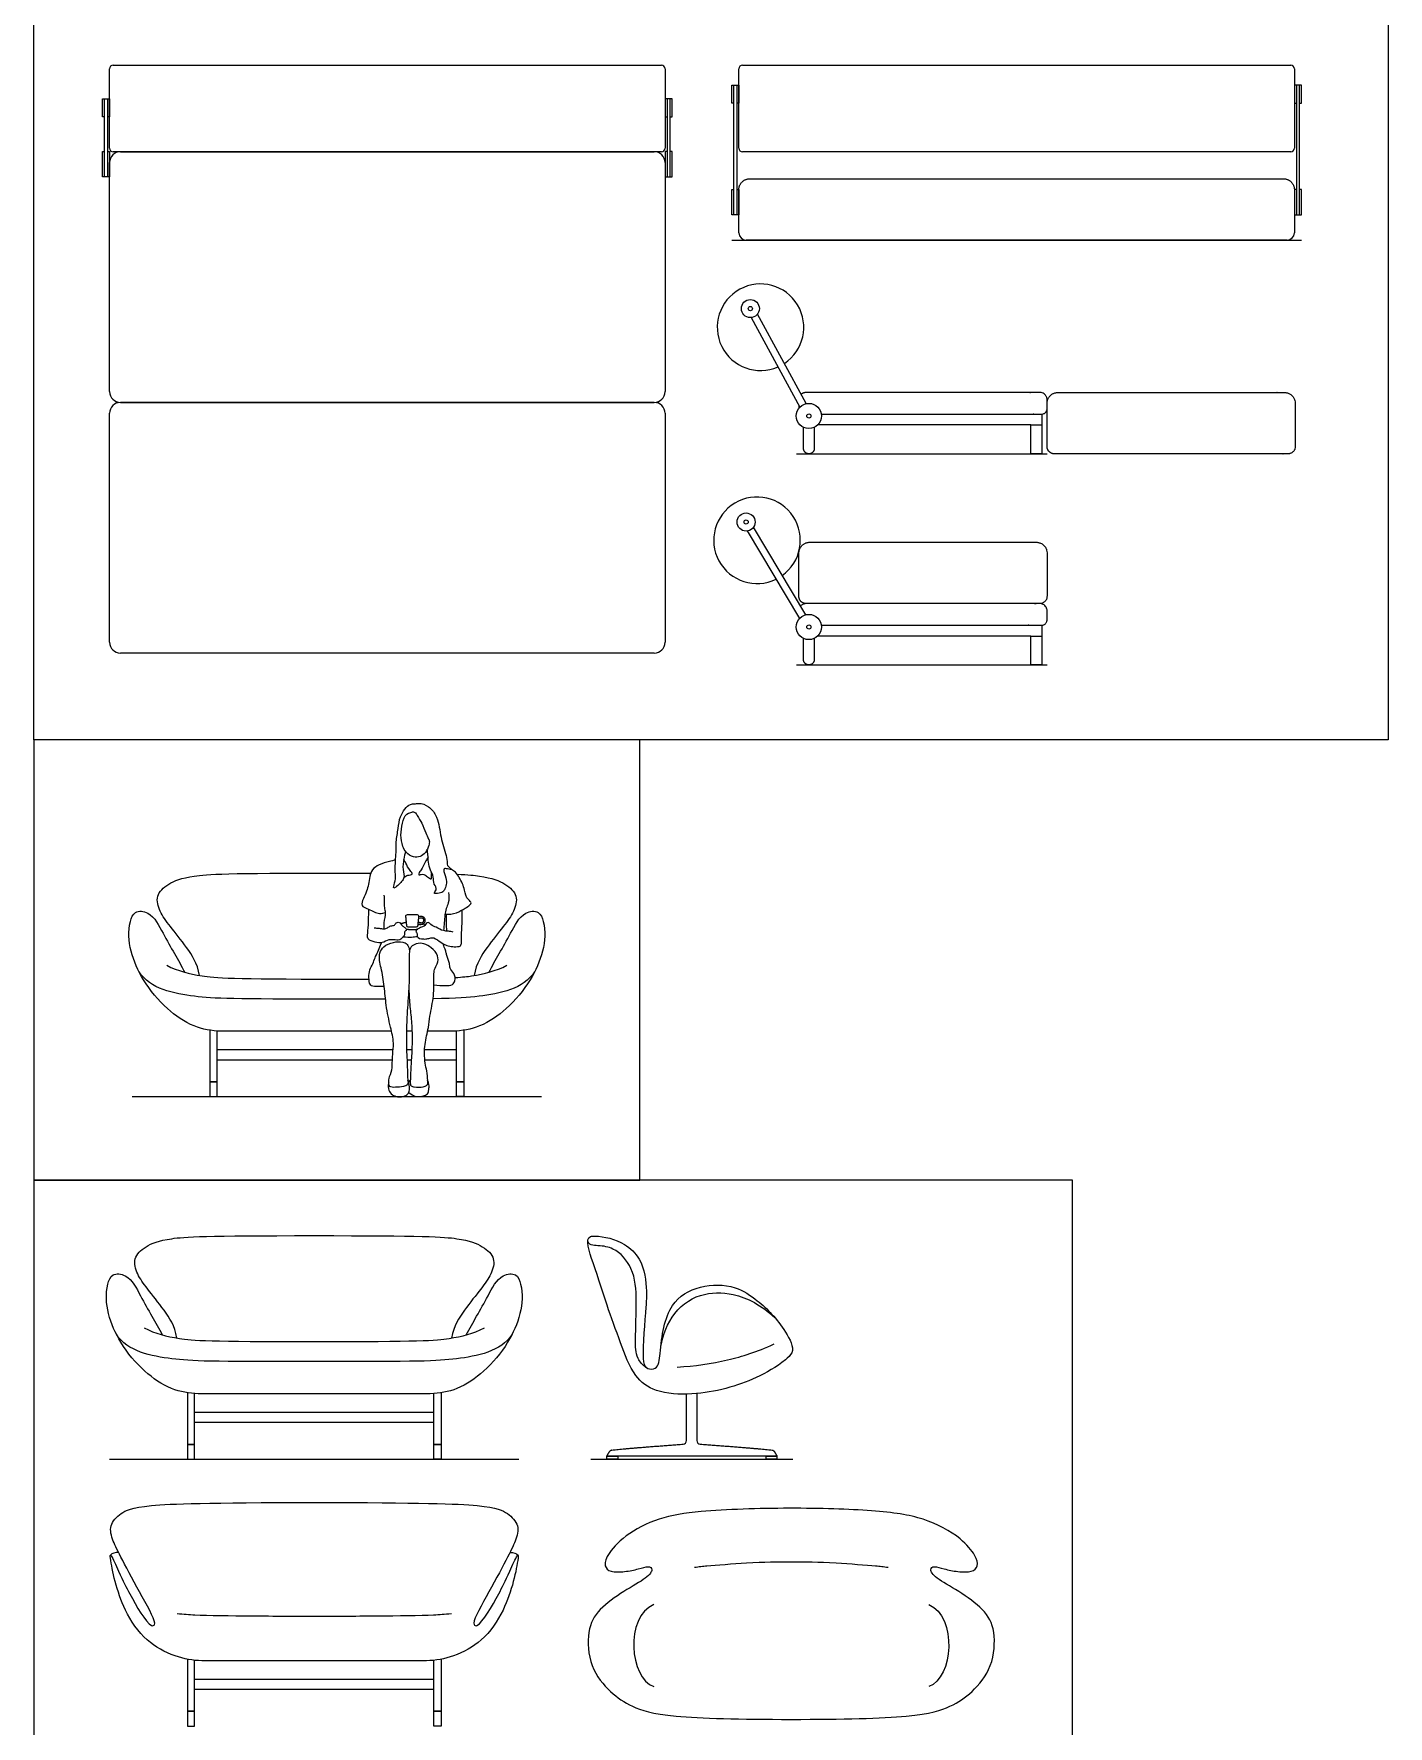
# Model space of a CAD drawing. Header units: metres. Extents: x 0 to 74.2, y -1.2 to 25.5.
# Drawn here: x 67.47 to 72.24, y 10.88 to 16.84 of the extents above; entities that cross this region are included whole.
import ezdxf

# ---------------------------------------------------------------- set-up
doc = ezdxf.new("R2010")
doc.units = ezdxf.units.M
doc.header["$MEASUREMENT"] = 0
for name, color, linetype, true_color in [('AG-DETAIL', 7, 'Continuous', 0x66ffff), ('AG-DETAIL-DIAGRAM', 7, 'Continuous', 0xccff66), ('AG-DETAILS', 7, 'Continuous', 0x66ffff), ('AG-DIAGRAM', 7, 'Continuous', 0xfecc66), ('AG-FURNITURE', 7, 'Continuous', 0x66ccff), ('AG-PEOPLE', 7, 'Continuous', 0xfc6666), ('X-VPRT', 6, 'Continuous', 0xff00ff)]:
    doc.layers.add(name, color=color, linetype=linetype, true_color=true_color)

msp = doc.modelspace()

# ---------------------------------------------------------------- linework, layer by layer
at = {"layer": 'AG-DETAIL'}
msp.add_open_spline([(69.794, 11.4423), (69.8022, 11.4436), (69.8182, 11.4457), (69.8576, 11.4492), (70.0031, 11.4616), (70.1352, 11.4615), (70.2673, 11.4616), (70.4129, 11.4492), (70.4522, 11.4457), (70.4682, 11.4436), (70.4764, 11.4423)], degree=3, knots=[0.311396, 0.311396, 0.311396, 0.311396, 0.401242, 0.497282, 0.903324, 1.427714, 1.952171, 2.358233, 2.454254, 2.54402, 2.54402, 2.54402, 2.54402], dxfattribs=at)
for points in [[(69.6509, 11.311), (69.5487, 11.2682), (69.566, 11.0509), (69.6509, 11.0229)], [(70.6195, 11.311), (70.7217, 11.2682), (70.7044, 11.0509), (70.6195, 11.0229)]]:
    msp.add_open_spline(points, degree=3, dxfattribs=at)
at = {"layer": 'AG-DETAIL-DIAGRAM'}
for points, knots in [([(69.7334, 12.1476), (69.7954, 12.1505), (69.9094, 12.1675), (70.014, 12.2006), (70.0746, 12.2288)], [0.083308, 0.083308, 0.083308, 0.083308, 0.70362, 1.280208, 1.280208, 1.280208, 1.280208]), ([(68.9384, 11.2788), (68.9268, 11.2775), (68.9042, 11.2754), (68.8485, 11.2719), (68.6426, 11.2694), (68.4556, 11.2695), (68.2687, 11.2694), (68.0627, 11.2719), (68.0071, 11.2754), (67.9845, 11.2775), (67.9729, 11.2788)], [0.311396, 0.311396, 0.311396, 0.311396, 0.401242, 0.497282, 0.903324, 1.427714, 1.952171, 2.358233, 2.454254, 2.54402, 2.54402, 2.54402, 2.54402])]:
    msp.add_open_spline(points, degree=3, knots=knots, dxfattribs=at)
at = {"layer": 'AG-DETAILS'}
for p, q in [((70.9788, 15.4645), (71.0169, 15.4645)), ((70.9788, 14.7213), (71.0169, 14.7213))]:
    msp.add_line(p, q, dxfattribs=at)
for points in [[(69.933, 16.598), (69.9254, 16.598), (69.9254, 16.6615), (69.9508, 16.6615), (69.9508, 16.598), (69.9433, 16.598)], [(71.9245, 16.598), (71.932, 16.598), (71.932, 16.6615), (71.9066, 16.6615), (71.9066, 16.598), (71.9142, 16.598)], [(69.9433, 16.2932), (69.9508, 16.2932), (69.9508, 16.2043), (69.9254, 16.2043), (69.9254, 16.2932), (69.933, 16.2932)], [(71.9142, 16.2932), (71.9066, 16.2932), (71.9066, 16.2043), (71.932, 16.2043), (71.932, 16.2932), (71.9245, 16.2932)]]:
    msp.add_lwpolyline(points, dxfattribs=at)
for points in [[(69.9433, 16.2043), (69.933, 16.2043), (69.933, 16.6615), (69.9433, 16.6615)], [(71.9142, 16.2043), (71.9245, 16.2043), (71.9245, 16.6615), (71.9142, 16.6615)]]:
    msp.add_lwpolyline(points, close=True, dxfattribs=at)
for centre, start, end in [((69.9635, 16.7184), 90, 180), ((71.8939, 16.7184), 0, 90), ((69.9635, 16.439), 180, 270), ((71.8939, 16.439), 270, 0)]:
    msp.add_arc(centre, 0.0127, start, end, dxfattribs=at)
for points in [[(69.9508, 16.439), (69.9508, 16.5787), (69.9508, 16.7184)], [(69.9635, 16.7311), (70.9287, 16.7311), (71.8939, 16.7311)], [(71.9066, 16.7184), (71.9066, 16.5787), (71.9066, 16.439)], [(71.8939, 16.4263), (70.9287, 16.4263), (69.9635, 16.4263)]]:
    msp.add_open_spline(points, degree=2, dxfattribs=at)
at = {"layer": 'AG-DIAGRAM'}
for points in [[(69.9254, 16.1154), (71.932, 16.1154)], [(70.1533, 15.3629), (71.0359, 15.3629)], [(70.1533, 14.6197), (71.0359, 14.6197)], [(67.8144, 13.0995), (69.2559, 13.0995)], [(67.7349, 11.8228), (69.1764, 11.8228)], [(69.4299, 11.8228), (70.1411, 11.8228)]]:
    msp.add_lwpolyline(points, dxfattribs=at)
at = {"layer": 'AG-FURNITURE'}
for p, q in [((70.188, 15.5397), (70.0162, 15.8548)), ((69.9939, 15.8427), (70.1657, 15.5275)), ((70.1621, 15.5341), (70.1621, 15.5235)), ((69.9802, 15.0913), (70.1642, 14.7832)), ((70.186, 14.7962), (70.002, 15.1044)), ((68.7997, 13.3299), (68.7801, 13.3299)), ((68.7807, 13.265), (68.7994, 13.265)), ((68.7974, 13.2284), (68.7823, 13.2284)), ((68.8441, 13.265), (68.9566, 13.265)), ((68.9566, 13.2284), (68.845, 13.2284)), ((70.0848, 11.834), (69.4861, 11.834))]:
    msp.add_line(p, q, dxfattribs=at)
for points in [[(67.7172, 16.5489), (67.7096, 16.5489), (67.7096, 16.6124), (67.735, 16.6124), (67.735, 16.5489), (67.7275, 16.5489)], [(69.7087, 16.5489), (69.7162, 16.5489), (69.7162, 16.6124), (69.6908, 16.6124), (69.6908, 16.5489), (69.6984, 16.5489)], [(67.7275, 16.4269), (67.735, 16.4269), (67.735, 16.338), (67.7096, 16.338), (67.7096, 16.4269), (67.7172, 16.4269)], [(69.6984, 16.4269), (69.6908, 16.4269), (69.6908, 16.338), (69.7162, 16.338), (69.7162, 16.4269), (69.7087, 16.4269)], [(71.0169, 15.5026), (71.0169, 15.4645), (71.0169, 15.3629), (70.9788, 15.3629), (70.9788, 15.4645), (70.2283, 15.4645)], [(71.0169, 14.7594), (71.0169, 14.7213), (71.0169, 14.6197), (70.9788, 14.6197), (70.9788, 14.7213), (70.2283, 14.7213)], [(68.0883, 13.3334), (68.0883, 13.1517), (68.1137, 13.1517), (68.1137, 13.3305)], [(68.982, 13.3334), (68.982, 13.1517), (68.9566, 13.1517), (68.9566, 13.3305)], [(68.1137, 13.265), (68.5351, 13.265), (68.7334, 13.265)], [(68.7308, 13.2284), (68.5351, 13.2284), (68.1137, 13.2284)], [(68.0088, 12.0568), (68.0088, 11.8751), (68.0342, 11.8751), (68.0342, 12.0539)], [(68.9025, 12.0568), (68.9025, 11.8751), (68.8771, 11.8751), (68.8771, 12.0539)], [(68.0342, 11.9884), (68.4556, 11.9884), (68.8771, 11.9884)], [(68.8771, 11.9517), (68.4556, 11.9517), (68.0342, 11.9517)], [(68.0088, 11.1186), (68.0088, 10.9353), (68.0342, 10.9353), (68.0342, 11.1148)], [(68.9025, 11.1186), (68.9025, 10.9353), (68.8771, 10.9353), (68.8771, 11.1148)], [(68.0342, 11.0486), (68.4556, 11.0486), (68.8771, 11.0486)], [(68.8771, 11.0119), (68.4556, 11.0119), (68.0342, 11.0119)]]:
    msp.add_lwpolyline(points, dxfattribs=at)
for points in [[(67.7275, 16.338), (67.7172, 16.338), (67.7172, 16.6124), (67.7275, 16.6124)], [(69.6984, 16.338), (69.7087, 16.338), (69.7087, 16.6124), (69.6984, 16.6124)], [(68.0883, 13.0995), (68.1137, 13.0995), (68.1137, 13.1517), (68.0883, 13.1517)], [(68.982, 13.0995), (68.9566, 13.0995), (68.9566, 13.1517), (68.982, 13.1517)], [(68.0088, 11.8228), (68.0342, 11.8228), (68.0342, 11.8751), (68.0088, 11.8751)], [(68.9025, 11.8228), (68.8771, 11.8228), (68.8771, 11.8751), (68.9025, 11.8751)], [(69.4861, 11.8228), (69.4861, 11.834), (69.524, 11.834), (69.524, 11.8228)], [(70.047, 11.8228), (70.047, 11.834), (70.0848, 11.834), (70.0848, 11.8228)], [(68.0088, 10.883), (68.0342, 10.883), (68.0342, 10.9353), (68.0088, 10.9353)], [(68.9025, 10.883), (68.8771, 10.883), (68.8771, 10.9353), (68.9025, 10.9353)]]:
    msp.add_lwpolyline(points, close=True, dxfattribs=at)
for centre, radius in [((69.9911, 15.8743), 0.0317), ((69.9911, 15.8743), 0.00736), ((70.1972, 15.4962), 0.0444), ((70.1972, 15.4962), 0.00736), ((69.9762, 15.1228), 0.0318), ((69.9762, 15.1228), 0.00736), ((70.1972, 14.7531), 0.0444), ((70.1972, 14.7531), 0.00736)]:
    msp.add_circle(centre, radius, dxfattribs=at)
for centre, radius, start, end in [((67.7477, 16.7184), 0.0127, 90, 180), ((69.6781, 16.7184), 0.0127, 360, 90), ((67.7477, 16.4391), 0.0127, 180, 270), ((67.7731, 16.3883), 0.0381, 90, 180), ((69.6527, 16.3883), 0.0381, 0, 90), ((69.6781, 16.4391), 0.0127, 270, 360), ((69.9762, 16.1408), 0.0254, 180, 270), ((71.8812, 16.1408), 0.0254, 270, 0), ((70.027, 15.8085), 0.1524, 303.37763, 293.81725), ((67.7731, 15.5818), 0.0381, 180, 270), ((69.6527, 15.5818), 0.0381, 270, 360), ((67.7731, 15.5056), 0.0381, 90, 180), ((69.6527, 15.5056), 0.0381, 0, 90), ((70.0146, 15.0585), 0.1524, 305.61632, 296.05594), ((67.7731, 14.6992), 0.0381, 180, 270), ((69.6527, 14.6992), 0.0381, 270, 360), ((69.7538, 11.8884), 0.0127, 273.96974, 0), ((69.8158, 11.8884), 0.0127, 180, 266.06102)]:
    msp.add_arc(centre, radius, start, end, dxfattribs=at)
for points, degree in [([(67.735, 16.4391), (67.735, 16.5788), (67.735, 16.7184)], 2), ([(67.7477, 16.7311), (68.7129, 16.7311), (69.6781, 16.7311)], 2), ([(69.6908, 16.7184), (69.6908, 16.5788), (69.6908, 16.4391)], 2), ([(67.735, 15.5818), (67.735, 15.9851), (67.735, 16.3883)], 2), ([(69.6781, 16.4264), (68.7129, 16.4264), (67.7477, 16.4264)], 2), ([(67.7731, 16.4264), (68.7129, 16.4264), (69.6527, 16.4264)], 2), ([(69.6908, 16.3883), (69.6908, 15.9851), (69.6908, 15.5818)], 2), ([(69.9889, 16.3313), (70.9287, 16.3313), (71.8685, 16.3313)], 2), ([(69.9508, 16.1408), (69.9508, 16.217), (69.9508, 16.2932)], 2), ([(71.9066, 16.2932), (71.9066, 16.217), (71.9066, 16.1408)], 2), ([(71.8812, 16.1154), (70.9287, 16.1154), (69.9762, 16.1154)], 2), ([(67.735, 14.6992), (67.735, 15.1024), (67.735, 15.5056)], 2), ([(69.6527, 15.5437), (68.7129, 15.5437), (67.7731, 15.5437)], 2), ([(67.7731, 15.5437), (68.7129, 15.5437), (69.6527, 15.5437)], 2), ([(69.6908, 15.5056), (69.6908, 15.1024), (69.6908, 14.6992)], 2), ([(69.6527, 14.6611), (68.7129, 14.6611), (67.7731, 14.6611)], 2), ([(68.5351, 13.8869), (68.579, 13.8869), (68.6187, 13.8868), (68.6548, 13.8867)], 3), ([(68.5351, 13.443), (68.1636, 13.443), (68.0481, 13.4454), (67.8766, 13.4786), (67.8388, 13.5393)], 3), ([(67.9363, 13.5619), (67.9759, 13.5418), (68.0522, 13.5219), (68.1616, 13.5135), (68.5351, 13.5135)], 3), ([(68.5351, 13.5135), (68.5767, 13.5135), (68.6143, 13.5135), (68.6484, 13.5136)], 3), ([(68.7067, 13.4431), (68.6584, 13.443), (68.6018, 13.443), (68.5351, 13.443)], 3), ([(68.7906, 13.4435), (68.7892, 13.4435), (68.7877, 13.4434), (68.7863, 13.4434)], 3), ([(68.5351, 13.3299), (68.3489, 13.3299), (68.1266, 13.3299)], 2), ([(68.7277, 13.3299), (68.627, 13.3299), (68.5351, 13.3299)], 2), ([(68.9437, 13.3299), (68.8985, 13.3299), (68.8549, 13.3299)], 2), ([(67.8568, 12.2852), (67.8964, 12.2652), (67.9727, 12.2453), (68.0821, 12.2369), (68.4556, 12.2369)], 3), ([(68.4556, 12.2369), (68.8292, 12.2369), (68.9386, 12.2453), (69.0149, 12.2652), (69.0545, 12.2852)], 3), ([(68.4556, 12.1664), (68.0841, 12.1664), (67.9686, 12.1688), (67.7971, 12.202), (67.7593, 12.2627)], 3), ([(69.152, 12.2627), (69.1142, 12.202), (68.9427, 12.1688), (68.8271, 12.1664), (68.4556, 12.1664)], 3), ([(68.4556, 12.0533), (68.2694, 12.0533), (68.0471, 12.0533)], 2), ([(68.8642, 12.0533), (68.6419, 12.0533), (68.4556, 12.0533)], 2), ([(69.7665, 11.8884), (69.7665, 11.9702), (69.7665, 12.0521)], 2), ([(69.8031, 12.0542), (69.8031, 11.9713), (69.8031, 11.8884)], 2), ([(69.4861, 11.834), (69.4905, 11.8416), (69.4949, 11.8492)], 2), ([(70.076, 11.8492), (70.0804, 11.8416), (70.0848, 11.834)], 2), ([(67.7662, 11.495), (67.7548, 11.4946), (67.7436, 11.4919), (67.738, 11.4854)], 3), ([(69.1451, 11.495), (69.1565, 11.4946), (69.1677, 11.4919), (69.1733, 11.4854)], 3)]:
    msp.add_open_spline(points, degree=degree, dxfattribs=at)
for points in [[(69.9508, 16.2932), (69.9508, 16.3313), (69.9889, 16.3313)], [(71.8685, 16.3313), (71.9066, 16.3313), (71.9066, 16.2932)]]:
    msp.add_rational_spline(points, [1, 0.707106781187, 1], degree=2, dxfattribs=at)
for points, weights, knots in [([(70.2543, 15.5788), (70.2066, 15.5788), (70.1875, 15.5788), (70.1776, 15.5788), (70.1703, 15.5721)], [1, 1, 1, 0.861010883952, 0.853933148154], [19.2909666, 19.2909666, 19.2909666, 19.5769135, 19.5769135, 19.6390305, 19.6390305, 19.6390305]), ([(70.2412, 15.5026), (70.6343, 15.5026), (71.0169, 15.5026), (71.0359, 15.5026), (71.0359, 15.5216), (71.0359, 15.5375), (71.0359, 15.5534), (71.0359, 15.5788), (71.0105, 15.5788), (70.6376, 15.5788), (70.2543, 15.5788)], [1, 1, 1, 0.707106781187, 1, 1, 1, 0.707106781187, 1, 1, 1], [7.362447, 7.362447, 7.362447, 13.208149, 13.208149, 13.306324, 13.306324, 13.41049, 13.41049, 13.54139, 13.54139, 19.290967, 19.290967, 19.290967]), ([(71.1281, 15.3629), (71.0804, 15.3629), (71.0613, 15.3629), (71.0359, 15.3629), (71.0359, 15.3883), (71.0359, 15.4645), (71.0359, 15.5407), (71.0359, 15.5788), (71.074, 15.5788), (71.143, 15.5788), (71.24, 15.5788)], [1, 1, 1, 0.707106781187, 1, 1, 1, 0.707106781187, 1, 1, 1], [15.478166, 15.478166, 15.478166, 15.619534, 15.619534, 15.750433, 15.750433, 16.250433, 16.250433, 16.446783, 16.446783, 16.965978, 16.965978, 16.965978]), ([(71.24, 15.5788), (71.5629, 15.5788), (71.8716, 15.5788), (71.9097, 15.5788), (71.9097, 15.5407), (71.9097, 15.4645), (71.9097, 15.3883), (71.9097, 15.3629), (71.8843, 15.3629), (71.5156, 15.3629), (71.1281, 15.3629)], [1, 1, 1, 0.707106781187, 1, 1, 1, 0.707106781187, 1, 1, 1], [16.965978, 16.965978, 16.965978, 19.421414, 19.421414, 19.617764, 19.617764, 20.117764, 20.117764, 20.248664, 20.248664, 23.126166, 23.126166, 23.126166]), ([(70.2163, 15.456), (70.2163, 15.4111), (70.2163, 15.3819), (70.2163, 15.3629), (70.1972, 15.3629), (70.1782, 15.3629), (70.1782, 15.3819), (70.1782, 15.4111), (70.1782, 15.456)], [1, 1, 1, 0.707106781187, 1, 0.707106781187, 1, 1, 1], [0.1151797, 0.1151797, 0.1151797, 0.3065081, 0.3065081, 0.4046829, 0.4046829, 0.5028576, 0.5028576, 0.694186, 0.694186, 0.694186]), ([(70.2543, 14.8356), (70.2066, 14.8356), (70.1875, 14.8356), (70.1621, 14.8356), (70.1621, 14.861), (70.1621, 14.9372), (70.1621, 15.0134), (70.1621, 15.0515), (70.2002, 15.0515), (70.2692, 15.0515), (70.3662, 15.0515)], [1, 1, 1, 0.707106781187, 1, 1, 1, 0.707106781187, 1, 1, 1], [15.478166, 15.478166, 15.478166, 15.619534, 15.619534, 15.750433, 15.750433, 16.250433, 16.250433, 16.446783, 16.446783, 16.965978, 16.965978, 16.965978]), ([(70.3662, 15.0515), (70.689, 15.0515), (70.9978, 15.0515), (71.0359, 15.0515), (71.0359, 15.0134), (71.0359, 14.9372), (71.0359, 14.861), (71.0359, 14.8356), (71.0105, 14.8356), (70.6418, 14.8356), (70.2543, 14.8356)], [1, 1, 1, 0.707106781187, 1, 1, 1, 0.707106781187, 1, 1, 1], [16.965978, 16.965978, 16.965978, 19.421414, 19.421414, 19.617764, 19.617764, 20.117764, 20.117764, 20.248664, 20.248664, 23.126166, 23.126166, 23.126166]), ([(70.2412, 14.7594), (70.6343, 14.7594), (71.0169, 14.7594), (71.0359, 14.7594), (71.0359, 14.7785), (71.0359, 14.7944), (71.0359, 14.8102), (71.0359, 14.8356), (71.0105, 14.8356), (70.6376, 14.8356), (70.2543, 14.8356), (70.2066, 14.8356), (70.1875, 14.8356), (70.1776, 14.8356), (70.1675, 14.8272)], [1, 1, 1, 0.707106781187, 1, 1, 1, 0.707106781187, 1, 1, 1, 1, 1, 0.861010883952, 0.853933148154], [7.362447, 7.362447, 7.362447, 13.208149, 13.208149, 13.306324, 13.306324, 13.41049, 13.41049, 13.54139, 13.54139, 19.290967, 19.290967, 19.576914, 19.576914, 19.63903, 19.63903, 19.63903]), ([(70.2163, 14.7129), (70.2163, 14.668), (70.2163, 14.6388), (70.2163, 14.6197), (70.1972, 14.6197), (70.1782, 14.6197), (70.1782, 14.6388), (70.1782, 14.668), (70.1782, 14.7129)], [1, 1, 1, 0.707106781187, 1, 0.707106781187, 1, 1, 1], [0.1151797, 0.1151797, 0.1151797, 0.3065081, 0.3065081, 0.4046829, 0.4046829, 0.5028576, 0.5028576, 0.694186, 0.694186, 0.694186]), ([(69.4949, 11.8492), (69.4982, 11.8549), (69.5047, 11.8555), (69.6093, 11.8656), (69.7547, 11.8757)], [1, 0.88904118377, 1, 1, 1], [5.2205531, 5.2205531, 5.2205531, 5.2601827, 5.2601827, 5.9499469, 5.9499469, 5.9499469]), ([(69.815, 11.8757), (69.9616, 11.8656), (70.0663, 11.8555), (70.0728, 11.8549), (70.076, 11.8492)], [1, 1, 1, 0.88904118377, 1], [2.4109047, 2.4109047, 2.4109047, 3.1012124, 3.1012124, 3.1408421, 3.1408421, 3.1408421])]:
    msp.add_rational_spline(points, weights, degree=2, knots=knots, dxfattribs=at)
for points, knots in [([(68.0515, 13.5262), (68.044, 13.5699), (68.0068, 13.6262), (67.9442, 13.7036), (67.9107, 13.7504), (67.8949, 13.8075), (67.9382, 13.8499), (68.012, 13.879), (68.146, 13.8869), (68.5351, 13.8869)], [-3.205245, -3.205245, -3.205245, -3.205245, -2.75974, -2.299784, -1.839827, -1.37987, -0.919913, -0.459957, 0, 0, 0, 0]), ([(68.9585, 13.8826), (68.999, 13.8809), (69.0735, 13.873), (69.132, 13.8499), (69.1754, 13.8075), (69.1596, 13.7504), (69.1261, 13.7036), (69.0635, 13.6262), (69.0263, 13.5699), (69.0188, 13.5262)], [0.284149, 0.284149, 0.284149, 0.284149, 0.459957, 0.919913, 1.37987, 1.839827, 2.299784, 2.75974, 3.205245, 3.205245, 3.205245, 3.205245]), ([(68.1266, 13.3299), (68.0948, 13.3308), (68.025, 13.3433), (67.9296, 13.4107), (67.8318, 13.5279), (67.7865, 13.664), (67.8223, 13.7566), (67.8867, 13.7494), (67.9224, 13.6734), (67.9629, 13.6049), (67.9878, 13.5591), (68.0002, 13.5372)], [5.591828, 5.591828, 5.591828, 5.591828, 5.905552, 6.271439, 6.704065, 7.411808, 7.551485, 7.708043, 7.989006, 8.252919, 8.500167, 8.500167, 8.500167, 8.500167]), ([(69.0701, 13.5372), (69.0825, 13.5591), (69.1074, 13.6049), (69.1479, 13.6734), (69.1836, 13.7494), (69.248, 13.7566), (69.2838, 13.664), (69.2385, 13.5279), (69.1407, 13.4107), (69.0453, 13.3433), (68.9755, 13.3308), (68.9437, 13.3299)], [0.002827, 0.002827, 0.002827, 0.002827, 0.250075, 0.513987, 0.79495, 0.951509, 1.091186, 1.798929, 2.231554, 2.597442, 2.911166, 2.911166, 2.911166, 2.911166]), ([(69.2315, 13.5393), (69.1937, 13.4786), (69.0604, 13.4528), (68.9609, 13.4456), (68.8738, 13.4443)], [0, 0, 0, 0, 1.138931, 1.770588, 1.770588, 1.770588, 1.770588]), ([(68.9517, 13.5189), (68.9789, 13.5205), (69.0439, 13.5286), (69.0944, 13.5418), (69.134, 13.5619)], [0.673434, 0.673434, 0.673434, 0.673434, 0.99538, 1.990759, 1.990759, 1.990759, 1.990759]), ([(67.972, 12.2496), (67.9645, 12.2933), (67.9273, 12.3496), (67.8647, 12.427), (67.8312, 12.4738), (67.8154, 12.5308), (67.8587, 12.5733), (67.9325, 12.6023), (68.0665, 12.6102), (68.4556, 12.6102)], [-3.205245, -3.205245, -3.205245, -3.205245, -2.75974, -2.299784, -1.839827, -1.37987, -0.919913, -0.459957, 0, 0, 0, 0]), ([(68.4556, 12.6102), (68.8448, 12.6102), (68.9788, 12.6023), (69.0525, 12.5733), (69.0959, 12.5308), (69.0801, 12.4738), (69.0466, 12.427), (68.984, 12.3496), (68.9468, 12.2933), (68.9393, 12.2496)], [0, 0, 0, 0, 0.459957, 0.919913, 1.37987, 1.839827, 2.299784, 2.75974, 3.205245, 3.205245, 3.205245, 3.205245]), ([(69.4286, 12.6074), (69.4076, 12.5998), (69.4499, 12.4818), (69.4816, 12.3758), (69.5335, 12.2352), (69.5753, 12.1177), (69.6578, 12.0542), (69.8293, 12.0463), (69.9871, 12.0924), (70.0913, 12.1524), (70.1527, 12.2055), (70.0981, 12.3045), (70.0343, 12.3703), (69.9326, 12.4405), (69.8099, 12.4375), (69.6957, 12.3732), (69.6762, 12.2345), (69.6683, 12.1379), (69.6186, 12.1407), (69.6084, 12.1972), (69.6233, 12.3403), (69.627, 12.4241), (69.6151, 12.5239), (69.5396, 12.5922), (69.4717, 12.6092), (69.4325, 12.6088), (69.4286, 12.6074)], [0, 0, 0, 0, 1.146885, 2.927464, 4.488631, 5.945507, 7.067908, 8.391483, 10.931419, 12.344685, 12.744633, 13.607215, 15.385366, 16.471956, 17.894729, 19.351195, 21.167786, 21.826421, 22.195227, 22.833279, 24.658644, 25.405404, 26.736245, 27.634563, 29.023789, 29.238368, 29.238368, 29.238368, 29.238368]), ([(69.6245, 12.146), (69.6115, 12.1538), (69.5867, 12.1838), (69.5861, 12.2693), (69.5917, 12.3717), (69.5849, 12.4916), (69.5212, 12.5655), (69.4615, 12.5758), (69.4201, 12.5756), (69.4189, 12.5933)], [0, 0, 0, 0, 0.132334, 0.341337, 0.797859, 1.172884, 1.485161, 1.66598, 1.807405, 1.807405, 1.807405, 1.807405]), ([(68.0471, 12.0533), (68.0153, 12.0542), (67.9455, 12.0667), (67.8501, 12.1341), (67.7523, 12.2512), (67.707, 12.3874), (67.7428, 12.48), (67.8072, 12.4728), (67.8429, 12.3968), (67.8834, 12.3282), (67.9083, 12.2824), (67.9207, 12.2606)], [5.591828, 5.591828, 5.591828, 5.591828, 5.905552, 6.271439, 6.704065, 7.411808, 7.551485, 7.708043, 7.989006, 8.252919, 8.500167, 8.500167, 8.500167, 8.500167]), ([(68.9906, 12.2606), (69.003, 12.2824), (69.0279, 12.3282), (69.0684, 12.3968), (69.1041, 12.4728), (69.1685, 12.48), (69.2043, 12.3874), (69.159, 12.2512), (69.0612, 12.1341), (68.9658, 12.0667), (68.896, 12.0542), (68.8642, 12.0533)], [0.002827, 0.002827, 0.002827, 0.002827, 0.250075, 0.513987, 0.79495, 0.951509, 1.091186, 1.798929, 2.231554, 2.597442, 2.911166, 2.911166, 2.911166, 2.911166]), ([(69.6743, 12.2048), (69.6784, 12.2443), (69.7079, 12.3358), (69.807, 12.4106), (69.945, 12.4117), (70.0301, 12.3649), (70.0772, 12.3218)], [0, 0, 0, 0, 0.390179, 0.816371, 1.197613, 1.700467, 1.700467, 1.700467, 1.700467]), ([(68.4556, 11.1135), (68.5762, 11.1135), (68.7079, 11.1135), (68.8509, 11.1135), (68.8827, 11.1135), (68.9525, 11.1269), (69.0556, 11.185), (69.1417, 11.3114), (69.1711, 11.4476), (69.1753, 11.4975), (69.1333, 11.4037), (69.0995, 11.3361), (69.0499, 11.2493), (69.0249, 11.2354), (69.0192, 11.2386), (69.0124, 11.2513), (69.061, 11.3368), (69.139, 11.4822), (69.165, 11.534), (69.1808, 11.591), (69.1374, 11.6335), (69.083, 11.6624), (68.8343, 11.6703), (68.4556, 11.6704), (68.0769, 11.6703), (67.8283, 11.6624), (67.7738, 11.6335), (67.7305, 11.591), (67.7463, 11.534), (67.7723, 11.4822), (67.8502, 11.3368), (67.8989, 11.2513), (67.8921, 11.2386), (67.8864, 11.2354), (67.8614, 11.2493), (67.8118, 11.3361), (67.778, 11.4037), (67.736, 11.4975), (67.7402, 11.4476), (67.7696, 11.3114), (67.8556, 11.185), (67.9588, 11.1269), (68.0286, 11.1135), (68.0604, 11.1135), (68.2033, 11.1135), (68.3351, 11.1135), (68.4556, 11.1135)], [-4.299278, -4.299278, -4.299278, -4.299278, -3.006728, -3.006728, -3.006728, -2.693004, -2.327117, -1.894491, -1.186748, -1.047071, -0.890512, -0.609549, -0.098389, -0.098389, -0.013941, -0.013941, 0.431564, 0.891521, 1.351477, 1.811434, 2.271391, 2.731348, 3.186014, 3.186014, 3.186014, 3.64068, 4.100636, 4.560593, 5.02055, 5.480507, 5.940463, 6.385968, 6.385968, 6.470416, 6.470416, 6.981577, 7.26254, 7.419098, 7.558775, 8.266519, 8.699144, 9.065031, 9.378755, 9.378755, 9.378755, 10.671305, 10.671305, 10.671305, 10.671305]), ([(70.4176, 11.6412), (70.4956, 11.6355), (70.6029, 11.6194), (70.7264, 11.5546), (70.7886, 11.4804), (70.7944, 11.4458), (70.7744, 11.4248), (70.7216, 11.426), (70.671, 11.4365), (70.6365, 11.4482), (70.6211, 11.4368), (70.6374, 11.407), (70.724, 11.3602), (70.8164, 11.2945), (70.8559, 11.2236), (70.8475, 11.089), (70.7704, 10.9982), (70.7008, 10.9517), (70.5893, 10.9134), (70.3186, 10.9069), (70.1352, 10.9069), (69.9518, 10.9069), (69.6811, 10.9134), (69.5696, 10.9517), (69.5, 10.9982), (69.4229, 11.089), (69.4145, 11.2236), (69.454, 11.2945), (69.5464, 11.3602), (69.633, 11.407), (69.6493, 11.4368), (69.6339, 11.4482), (69.5994, 11.4365), (69.5488, 11.426), (69.496, 11.4248), (69.476, 11.4458), (69.4818, 11.4804), (69.544, 11.5546), (69.6675, 11.6194), (69.8285, 11.6435), (70.1352, 11.6538), (70.3397, 11.6469), (70.4176, 11.6412)], [0, 0, 0, 0, 0.531037, 1.062074, 1.416099, 1.770124, 2.124149, 2.478174, 2.832198, 3.186223, 3.540248, 3.894273, 4.248297, 4.602322, 4.956347, 5.310372, 5.664397, 6.018421, 6.372446, 6.726471, 6.726471, 6.726471, 7.080496, 7.434521, 7.788545, 8.14257, 8.496595, 8.85062, 9.204645, 9.558669, 9.912694, 10.266719, 10.620744, 10.974768, 11.328793, 11.682818, 12.036843, 12.390868, 12.744892, 13.098917, 13.629954, 14.160992, 14.160992, 14.160992, 14.160992])]:
    msp.add_open_spline(points, degree=3, knots=knots, dxfattribs=at)
at = {"layer": 'AG-PEOPLE'}
for centre, start, end in [((68.7824, 13.7343), 90, 185.7394), ((68.8189, 13.7343), 354.2606, 90), ((68.7856, 13.7028), 185.7394, 270), ((68.8158, 13.7028), 270, 354.2606)]:
    msp.add_arc(centre, 0.00517, start, end, dxfattribs=at)
for points, knots in [([(68.777, 13.9633), (68.7746, 13.9543), (68.7709, 13.9332), (68.7652, 13.9016), (68.776, 13.8711), (68.7592, 13.8519), (68.7502, 13.8419), (68.7309, 13.8291), (68.7454, 13.8685), (68.7374, 13.8968), (68.7448, 13.948), (68.7425, 13.9955), (68.7514, 14.0416), (68.7556, 14.0825), (68.7729, 14.1105), (68.7897, 14.13), (68.8087, 14.1302), (68.8301, 14.1345), (68.8603, 14.1221), (68.8926, 14.0835), (68.8986, 14.022), (68.9131, 13.9687), (68.9253, 13.9313), (68.9224, 13.9104), (68.9462, 13.8969), (68.9251, 13.9013), (68.9069, 13.9049), (68.918, 13.874), (68.9225, 13.854), (68.9183, 13.8331), (68.907, 13.8181), (68.8946, 13.8151), (68.8727, 13.8132), (68.8918, 13.8311), (68.8737, 13.8485), (68.8777, 13.8741), (68.8632, 13.8978), (68.8568, 13.9244), (68.8564, 13.9492), (68.8545, 13.9641), (68.8536, 13.9705)], [0, 0, 0, 0, 0.091278, 0.210929, 0.317097, 0.372802, 0.440766, 0.476046, 0.534905, 0.691422, 0.844131, 1.010539, 1.165091, 1.30507, 1.406013, 1.491051, 1.535852, 1.587157, 1.705161, 1.832468, 2.066502, 2.290085, 2.38382, 2.44651, 2.493898, 2.539933, 2.577098, 2.657091, 2.744583, 2.813538, 2.854632, 2.918971, 2.955475, 2.999645, 3.071124, 3.152757, 3.239887, 3.335045, 3.419422, 3.483196, 3.483196, 3.483196, 3.483196]), ([(68.7816, 14.0941), (68.7734, 14.0879), (68.7647, 14.0589), (68.7588, 14.0219), (68.7642, 13.9855), (68.7791, 13.957), (68.8022, 13.9425), (68.8292, 13.9423), (68.8497, 13.9591), (68.8578, 13.9801), (68.8625, 13.9975), (68.8559, 14.0121), (68.8458, 14.0317), (68.8357, 14.0615), (68.822, 14.0832), (68.8112, 14.1026), (68.7986, 14.102), (68.7905, 14.0989), (68.7816, 14.0941)], [0, 0, 0, 0, 0.114374, 0.25657, 0.391234, 0.470274, 0.572171, 0.646969, 0.725378, 0.818253, 0.873208, 0.894793, 0.975091, 1.096892, 1.201576, 1.246228, 1.289347, 1.336625, 1.336625, 1.336625, 1.336625]), ([(68.7422, 13.9332), (68.7348, 13.9314), (68.7153, 13.926), (68.6867, 13.9185), (68.651, 13.8955), (68.6494, 13.8441), (68.6338, 13.8089), (68.6176, 13.771), (68.6508, 13.7593), (68.6718, 13.7442), (68.6937, 13.7438), (68.7055, 13.7478)], [0, 0, 0, 0, 0.076123, 0.202842, 0.299517, 0.476573, 0.656388, 0.737929, 0.805803, 0.950171, 1.012806, 1.012806, 1.012806, 1.012806]), ([(68.7712, 13.871), (68.7755, 13.8744), (68.7829, 13.881), (68.8069, 13.8796), (68.7869, 13.9017), (68.7813, 13.9168), (68.7734, 13.9299), (68.771, 13.934)], [0, 0, 0, 0, 0.0544456, 0.1047646, 0.153757, 0.2523159, 0.2992316, 0.2992316, 0.2992316, 0.2992316]), ([(68.8564, 13.9426), (68.8528, 13.9367), (68.8437, 13.9226), (68.8359, 13.901), (68.8244, 13.8894), (68.8234, 13.8784), (68.8367, 13.8847), (68.8492, 13.8793), (68.857, 13.8708), (68.8703, 13.8632), (68.8673, 13.8785), (68.8689, 13.8844), (68.8692, 13.8883)], [0, 0, 0, 0, 0.0674236, 0.1660276, 0.2193584, 0.229058, 0.2571332, 0.310174, 0.363018, 0.3858797, 0.4208752, 0.4589281, 0.4589281, 0.4589281, 0.4589281]), ([(68.9163, 13.7425), (68.9296, 13.7414), (68.9557, 13.7431), (68.9831, 13.7615), (69.0012, 13.7709), (69.0104, 13.7839), (68.9896, 13.7976), (68.9861, 13.8305), (68.9713, 13.8641), (68.9548, 13.8888), (68.9437, 13.8968), (68.9388, 13.8996)], [0, 0, 0, 0, 0.1314345, 0.2470874, 0.3155406, 0.3389715, 0.381926, 0.5057562, 0.6617007, 0.7384453, 0.7942556, 0.7942556, 0.7942556, 0.7942556]), ([(68.701, 13.8089), (68.7015, 13.8008), (68.7026, 13.7863), (68.7017, 13.7658), (68.7084, 13.7417), (68.6996, 13.7169), (68.7001, 13.6977), (68.7002, 13.6907)], [0, 0, 0, 0, 0.0802858, 0.1424888, 0.2012725, 0.3209225, 0.389669, 0.389669, 0.389669, 0.389669]), ([(68.9289, 13.8181), (68.9304, 13.8061), (68.9304, 13.786), (68.9192, 13.7616), (68.9153, 13.738), (68.9136, 13.712), (68.9116, 13.6934), (68.9107, 13.684)], [0, 0, 0, 0, 0.1195912, 0.1897116, 0.2622393, 0.3534248, 0.446316, 0.446316, 0.446316, 0.446316]), ([(68.6668, 13.6938), (68.6725, 13.6934), (68.6837, 13.6928), (68.6993, 13.6897), (68.7142, 13.6927), (68.7238, 13.7032), (68.7388, 13.7003), (68.7432, 13.7141), (68.7584, 13.7143), (68.7614, 13.7042), (68.7685, 13.6983), (68.7761, 13.6951), (68.7827, 13.6843), (68.7707, 13.6809), (68.7757, 13.6687), (68.7676, 13.6624), (68.7631, 13.6562), (68.7529, 13.6485), (68.7365, 13.6524), (68.715, 13.6525), (68.6952, 13.6388), (68.6701, 13.6435), (68.6387, 13.6513), (68.6467, 13.689), (68.6464, 13.7215), (68.6477, 13.7468), (68.648, 13.7589)], [0, 0, 0, 0, 0.056728, 0.110157, 0.155534, 0.198896, 0.242061, 0.275602, 0.319086, 0.347375, 0.370162, 0.406356, 0.435763, 0.457235, 0.496186, 0.527214, 0.548525, 0.573113, 0.6472, 0.699314, 0.783856, 0.864242, 0.951389, 1.048807, 1.174159, 1.29333, 1.29333, 1.29333, 1.29333]), ([(68.9451, 13.6788), (68.9395, 13.6801), (68.9282, 13.6827), (68.9065, 13.6826), (68.8875, 13.6962), (68.8676, 13.7011), (68.8588, 13.7155), (68.8481, 13.71), (68.8454, 13.6999), (68.8312, 13.6963), (68.8211, 13.691), (68.8106, 13.6807), (68.8199, 13.6735), (68.8151, 13.6574), (68.8388, 13.6539), (68.855, 13.6549), (68.8747, 13.6628), (68.8949, 13.6468), (68.9227, 13.6295), (68.948, 13.6258), (68.9728, 13.6293), (68.9748, 13.6512), (68.9737, 13.6784), (68.9773, 13.7184), (68.977, 13.745), (68.9767, 13.757)], [0, 0, 0, 0, 0.056644, 0.114257, 0.208465, 0.275799, 0.315923, 0.34301, 0.370936, 0.413015, 0.469439, 0.498262, 0.526474, 0.558477, 0.635512, 0.686404, 0.734238, 0.8283, 0.91081, 1.058123, 1.093773, 1.136404, 1.253714, 1.400357, 1.51849, 1.51849, 1.51849, 1.51849]), ([(68.8241, 13.7338), (68.8272, 13.7348), (68.8336, 13.7353), (68.8446, 13.7312), (68.8464, 13.7186), (68.8408, 13.7038), (68.8275, 13.7042), (68.8213, 13.706)], [0, 0, 0, 0, 0.0326981, 0.0621871, 0.1041864, 0.1414667, 0.2049629, 0.2049629, 0.2049629, 0.2049629]), ([(68.8235, 13.728), (68.8277, 13.7295), (68.8313, 13.73), (68.8354, 13.729), (68.8382, 13.7277), (68.8396, 13.7256), (68.8402, 13.7226), (68.8402, 13.7191), (68.8395, 13.7158), (68.8384, 13.7132), (68.8367, 13.7114), (68.8336, 13.7101), (68.8291, 13.7097), (68.8253, 13.7103), (68.8218, 13.7113)], [0.0013804, 0.0013804, 0.0013804, 0.0013804, 0.0185439, 0.03605, 0.0424902, 0.0492239, 0.0596001, 0.0723629, 0.0836402, 0.0929931, 0.0998927, 0.1069463, 0.1258181, 0.1441065, 0.1441065, 0.1441065, 0.1441065]), ([(68.9227, 13.6825), (68.9219, 13.6925), (68.921, 13.7124), (68.9216, 13.7323), (68.9223, 13.7421)], [0, 0, 0, 0, 0.0987282, 0.1957639, 0.1957639, 0.1957639, 0.1957639]), ([(68.7003, 13.6271), (68.6941, 13.6212), (68.6798, 13.5971), (68.6926, 13.5475), (68.7033, 13.4878), (68.708, 13.417), (68.7222, 13.3511), (68.7368, 13.2936), (68.7319, 13.2518), (68.7302, 13.221), (68.7308, 13.1924), (68.7166, 13.1631), (68.7185, 13.1476), (68.7192, 13.132), (68.7458, 13.1324), (68.7655, 13.1326), (68.7887, 13.1418), (68.7831, 13.1611), (68.7841, 13.1968), (68.781, 13.2476), (68.7792, 13.309), (68.7816, 13.3864), (68.7885, 13.4661), (68.7911, 13.54), (68.789, 13.5891), (68.7916, 13.6177), (68.785, 13.6366), (68.7625, 13.6474), (68.7328, 13.6434), (68.7094, 13.6356), (68.7003, 13.6271)], [0, 0, 0, 0, 0.083844, 0.256995, 0.473378, 0.691788, 0.950108, 1.138755, 1.268328, 1.360563, 1.443618, 1.546101, 1.628942, 1.671159, 1.738234, 1.831919, 1.889267, 1.965561, 2.074598, 2.224483, 2.459679, 2.681474, 2.985369, 3.24708, 3.408696, 3.46762, 3.530885, 3.589913, 3.696685, 3.820143, 3.820143, 3.820143, 3.820143]), ([(68.7884, 13.4774), (68.7896, 13.4571), (68.7921, 13.4172), (68.7996, 13.3549), (68.8006, 13.2949), (68.7985, 13.2403), (68.7949, 13.1946), (68.794, 13.159), (68.7935, 13.1444), (68.7963, 13.1362), (68.8148, 13.132), (68.8333, 13.1324), (68.8565, 13.1392), (68.8549, 13.1587), (68.8529, 13.1877), (68.8454, 13.2194), (68.8429, 13.2507), (68.8457, 13.2932), (68.8576, 13.3363), (68.8637, 13.3938), (68.8784, 13.4545), (68.8759, 13.5094), (68.8779, 13.5485), (68.8915, 13.5682), (68.8931, 13.5995), (68.8702, 13.6239), (68.8432, 13.64), (68.8163, 13.64), (68.7951, 13.6285), (68.791, 13.6144), (68.7906, 13.6078)], [0, 0, 0, 0, 0.19983, 0.393613, 0.617732, 0.78873, 0.931641, 1.069559, 1.116551, 1.140889, 1.181921, 1.286334, 1.33051, 1.406712, 1.521192, 1.612782, 1.722971, 1.830024, 2.029631, 2.160889, 2.399166, 2.637596, 2.704179, 2.775528, 2.867935, 2.98658, 3.082637, 3.17229, 3.23932, 3.30448, 3.30448, 3.30448, 3.30448]), ([(68.8766, 13.4927), (68.8905, 13.4907), (68.9112, 13.4922), (68.9417, 13.4894), (68.9542, 13.5104), (68.95, 13.5336), (68.932, 13.5489), (68.933, 13.5735), (68.9225, 13.5909), (68.9199, 13.6093), (68.9143, 13.6229), (68.9109, 13.6329), (68.9087, 13.6386)], [0, 0, 0, 0, 0.1382176, 0.2150765, 0.2681979, 0.35199, 0.4264337, 0.4827653, 0.5806356, 0.6200273, 0.6642514, 0.7243664, 0.7243664, 0.7243664, 0.7243664]), ([(68.7182, 13.1496), (68.7169, 13.1459), (68.715, 13.1369), (68.7179, 13.1218), (68.7274, 13.1059), (68.75, 13.0975), (68.7735, 13.0991), (68.7898, 13.1128), (68.7913, 13.1276), (68.7904, 13.1436), (68.7849, 13.157)], [0, 0, 0, 0, 0.0562049, 0.1348028, 0.2268248, 0.2976538, 0.3884682, 0.4457957, 0.5450094, 0.6441588, 0.6441588, 0.6441588, 0.6441588]), ([(68.7881, 13.1141), (68.8069, 13.0991), (68.8198, 13.0992), (68.8367, 13.1006), (68.8552, 13.1071), (68.8584, 13.1192), (68.8598, 13.1327), (68.8606, 13.1442), (68.8549, 13.1576)], [0, 0, 0, 0, 0.0885825, 0.150415, 0.2241305, 0.3297345, 0.4047571, 0.4888553, 0.4888553, 0.4888553, 0.4888553]), ([(68.789, 13.1467), (68.7886, 13.1491), (68.789, 13.1535), (68.7922, 13.1573), (68.794, 13.1588)], [0, 0, 0, 0, 0.03341283, 0.06083934, 0.06083934, 0.06083934, 0.06083934])]:
    msp.add_open_spline(points, degree=3, knots=knots, dxfattribs=at)
for points, weights in [([(68.7794, 13.7129), (68.7668, 13.7107), (68.7609, 13.7067)], [0.868927874637, 0.832138758139, 0.883381154688]), ([(68.8336, 13.7103), (68.8286, 13.712), (68.822, 13.7131)], [0.853958608615, 0.850809774937, 0.872129629732]), ([(68.845, 13.7024), (68.8443, 13.7052), (68.84, 13.7076)], [0.967722422513, 0.900028461855, 0.872472113232])]:
    msp.add_rational_spline(points, weights, degree=2, dxfattribs=at)
for points, degree in [([(68.7773, 13.7338), (68.7789, 13.718), (68.7804, 13.7022)], 2), ([(68.8189, 13.7395), (68.8007, 13.7395), (68.7824, 13.7395)], 2), ([(68.8209, 13.7022), (68.8225, 13.718), (68.8241, 13.7338)], 2), ([(68.7681, 13.6624), (68.7931, 13.6602), (68.8064, 13.6616), (68.8184, 13.6638)], 3), ([(68.7856, 13.6976), (68.8007, 13.6976), (68.8158, 13.6976)], 2), ([(68.7022, 13.4874), (68.6798, 13.4871), (68.6574, 13.4873), (68.6501, 13.4954), (68.6464, 13.5275), (68.6533, 13.5521), (68.6648, 13.5729), (68.6709, 13.5933), (68.6828, 13.6152), (68.6873, 13.6295), (68.6919, 13.6416)], 3)]:
    msp.add_open_spline(points, degree=degree, dxfattribs=at)
msp.add_rational_spline([(68.7789, 13.6898), (68.7892, 13.688), (68.8012, 13.688), (68.8111, 13.688), (68.82, 13.6893)], [0.867626034299, 0.898950427458, 1, 0.914950934759, 0.879294228465], degree=2, knots=[0.6020391, 0.6020391, 0.6020391, 0.6802714, 0.6802714, 0.7461161, 0.7461161, 0.7461161], dxfattribs=at)
at = {"layer": 'X-VPRT'}
for points in [[(67.4683, 14.3563), (67.4683, 17.0359), (72.2368, 17.0359), (72.2368, 14.3563)], [(67.4683, 14.3563), (67.4683, 12.806), (69.6019, 12.806), (69.6019, 14.3563)], [(67.4683, 12.806), (67.4683, 10.6724), (71.1259, 10.6724), (71.1259, 12.806)]]:
    msp.add_lwpolyline(points, close=True, dxfattribs=at)

doc.saveas('drawing.dxf')
